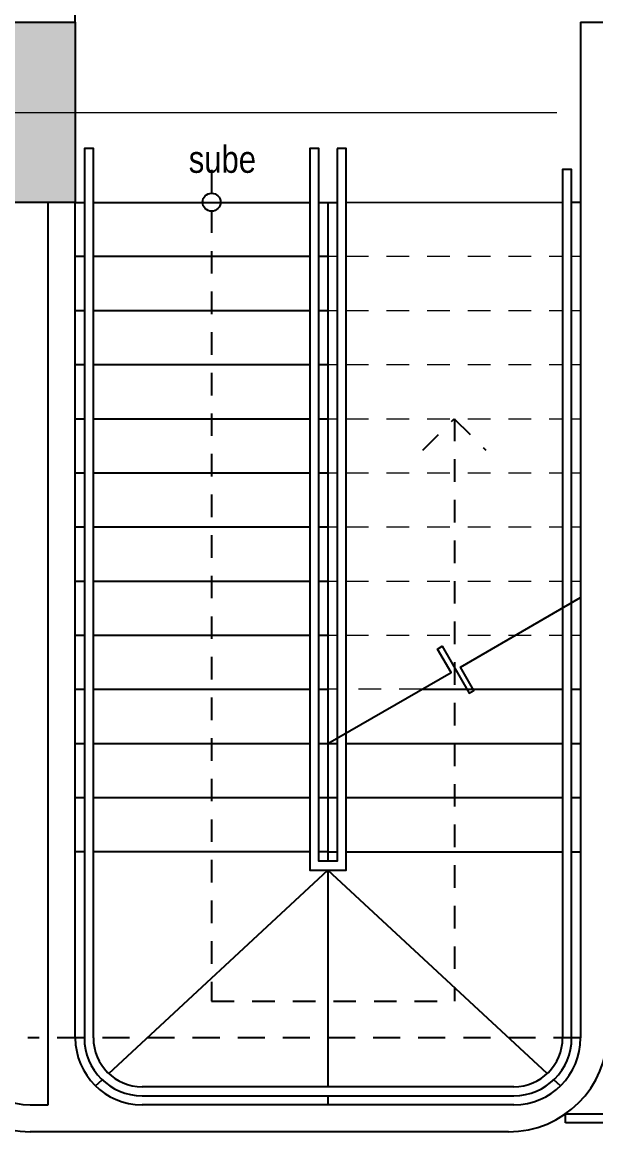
# Model space of a CAD drawing. Header units: metres. Extents: x -22 to 564, y 0 to 143.
# Drawn here: x 128.19 to 131.36, y 43.33 to 49.48 of the extents above; entities that cross this region are included whole.
import ezdxf
from ezdxf.enums import TextEntityAlignment as Align

# ---------------------------------------------------------------- set-up
doc = ezdxf.new("R2010")
doc.units = ezdxf.units.M
for name, pattern in [('EJES630', [6.3, 5.5, -0.4, 0, -0.4]), ('XREF 1N NEURO-ONCOLOGIA$0$CONJUNTO TLAHUAC$0$HIDDEN2', [0.1875, 0.125, -0.0625]), ('XREF 1N NEURO-ONCOLOGIA$0$HIDDE150', [0.24, 0.15, -0.09])]:
    doc.linetypes.add(name, pattern=pattern)
doc.layers.add('EJES', color=11, linetype='EJES630', lineweight=0)
for name, color, linetype in [('TEXTO', 7, 'Continuous'), ('XREF 1N NEURO-ONCOLOGIA$0$-CG-M-WALL', 7, 'Continuous'), ('XREF 1N NEURO-ONCOLOGIA$0$CANCELES', 1, 'Continuous'), ('XREF 1N NEURO-ONCOLOGIA$0$COLUMNAS', 6, 'Continuous'), ('XREF 1N NEURO-ONCOLOGIA$0$ELEVADOR Y ESC', 251, 'Continuous'), ('XREF 1N NEURO-ONCOLOGIA$0$MUROS', 3, 'Continuous'), ('XREF 1N NEURO-ONCOLOGIA$0$PLAFONES', 20, 'XREF 1N NEURO-ONCOLOGIA$0$HIDDE150'), ('XREF 1N NEURO-ONCOLOGIA$0$PROYECCIÓN', 8, 'XREF 1N NEURO-ONCOLOGIA$0$CONJUNTO TLAHUAC$0$HIDDEN2'), ('XREF 1N NEURO-ONCOLOGIA$0$SIMBOLO CORTE', 4, 'Continuous'), ('XREF 1N NEURO-ONCOLOGIA$0$TEX-MOB', 4, 'Continuous')]:
    doc.layers.add(name, color=color, linetype=linetype)
doc.styles.add('50 HM 15', font='arial.ttf', dxfattribs={"height": 0.075})
doc.styles.add('XREF 1N NEURO-ONCOLOGIA$0$HANDLET', font='romans.shx')

# ---------------------------------------------------------------- blocks, each defined once
blk = doc.blocks.new('XREF 1N NEURO-ONCOLOGIA$0$C-1')
at = {"layer": 'XREF 1N NEURO-ONCOLOGIA$0$-CG-M-WALL', "true_color": 0x636466}
h = blk.add_hatch(color=251, dxfattribs=at)
h.dxf.hatch_style = 1
h.paths.add_polyline_path([(-0.5, -0.5), (-0.5, 0.5), (0.5, 0.5), (0.5, -0.5)])
blk.add_lwpolyline([(-0.5, -0.5), (-0.5, 0.5), (0.5, 0.5), (0.5, -0.5)], close=True)
blk = doc.blocks.new('XREF 1N NEURO-ONCOLOGIA')
at = {"layer": 'XREF 1N NEURO-ONCOLOGIA$0$CANCELES'}
blk.add_lwpolyline([(9.9239, 13.2208), (9.9739, 13.2208), (9.9739, 11.0876), (9.9239, 11.0876)], close=True, dxfattribs=at)
at = {"layer": 'XREF 1N NEURO-ONCOLOGIA$0$ELEVADOR Y ESC', "linetype": 'Continuous'}
for p, q in [((11.7264, 15.9376), (11.7264, 15.8876, 0)), ((11.9532, 15.9376), (15.0239, 15.9376)), ((12.0264, 15.9376), (12.0264, 15.8876, 0)), ((12.3264, 15.9376), (12.3264, 15.8876)), ((12.6264, 15.9376), (12.6264, 15.8876)), ((12.9264, 15.9376), (12.9264, 15.8876)), ((13.2264, 15.9376), (13.2264, 15.8876)), ((13.5264, 15.9376), (13.5264, 15.8876)), ((13.8264, 15.9376), (13.8264, 15.8876)), ((14.1264, 15.9376), (14.1264, 15.8876)), ((14.4264, 15.9376), (14.4264, 15.8876)), ((14.7264, 15.9376), (14.7264, 15.8876)), ((15.0239, 15.9376, 0), (15.024, 15.8876, 0)), ((10.1283, 15.8252, 0), (10.1624, 15.7885, 0)), ((11.7264, 15.8376, 0), (11.7264, 14.6376, 0)), ((12.0264, 15.8376, 0), (12.0264, 14.6376, 0)), ((12.3264, 15.8376), (12.3264, 14.6376)), ((12.6264, 15.8376), (12.6264, 14.6376)), ((12.9264, 15.8376), (12.9264, 14.6376)), ((13.2264, 15.8376), (13.2264, 14.6376)), ((13.5264, 15.8376), (13.5264, 14.6376)), ((13.8264, 15.8376), (13.8264, 14.6376)), ((14.1264, 15.8376), (14.1264, 14.6376)), ((14.4264, 15.8376), (14.4264, 14.6376)), ((14.7264, 15.8376), (14.7264, 14.6376)), ((15.024, 15.8376, 0), (15.0251, 14.6376, 0)), ((10.1965, 15.7518, 0), (11.3239, 14.5376, 0)), ((11.7264, 14.5876, 0), (11.7264, 14.4876, 0)), ((12.0264, 14.5876, 0), (12.0264, 14.4876, 0)), ((12.3264, 14.5876), (12.3264, 14.5376)), ((12.6264, 14.5876), (12.6264, 14.5376)), ((12.9264, 14.5876), (12.9264, 14.5376)), ((13.2264, 14.5876), (13.2264, 14.5376)), ((13.5264, 14.5876), (13.5264, 14.5376)), ((13.8264, 14.5876), (13.8264, 14.5376)), ((14.1264, 14.5876), (14.1264, 14.5376)), ((14.4264, 14.5876), (14.4264, 14.5376)), ((14.7264, 14.5876), (14.7264, 14.5376)), ((15.0251, 14.5876, 0), (15.0252, 14.4876, 0)), ((10.0739, 14.5376, 0), (10.0239, 14.5376)), ((11.3239, 14.5376, 0), (10.1239, 14.5376, 0)), ((10.1965, 13.3235, 0), (11.3239, 14.5376, 0)), ((11.4264, 14.5376, 0), (11.3739, 14.5376, 0)), ((11.4264, 14.5376, 0), (11.4264, 14.4876, 0)), ((11.4264, 14.4376, 0), (11.4264, 13.2376, 0)), ((11.7264, 14.4376, 0), (11.7264, 13.2376, 0)), ((12.0264, 14.4376, 0), (12.0264, 13.2376, 0)), ((15.0253, 14.4376, 0), (15.0264, 13.2376, 0)), ((12.3264, 14.018), (12.3264, 13.2376, 0)), ((10.1283, 13.2501, 0), (10.1624, 13.2868, 0)), ((11.4264, 13.1876, 0), (11.4264, 13.1376, 0)), ((11.7264, 13.1876, 0), (11.7264, 13.1376, 0)), ((12.0264, 13.1876, 0), (12.0264, 13.1376, 0)), ((12.3264, 13.1876, 0), (12.3264, 13.1376, 0)), ((15.0264, 13.1876, 0), (15.0264, 13.1376))]:
    blk.add_line(p, q, dxfattribs=at)
at = {"layer": 'XREF 1N NEURO-ONCOLOGIA$0$ELEVADOR Y ESC', "linetype": 'Continuous', "elevation": 0}
for points in [[(11.4264, 15.8876), (11.4264, 15.9376)], [(10.3939, 15.8376), (15.3239, 15.8376), (15.3239, 15.8876), (10.3939, 15.8876)], [(11.4264, 14.6376), (11.4264, 15.8376)], [(15.0252, 14.5376), (11.4264, 14.5376), (11.4264, 14.5876)], [(10.3939, 13.1876), (15.2073, 13.1876), (15.2073, 13.2376), (10.3939, 13.2376)]]:
    blk.add_lwpolyline(points, dxfattribs=at)
at = {"layer": 'XREF 1N NEURO-ONCOLOGIA$0$ELEVADOR Y ESC', "linetype": 'Continuous'}
for points in [[(10.0739, 15.5676), (10.0739, 13.5076)], [(10.1239, 13.5076), (10.1239, 15.5676)]]:
    blk.add_lwpolyline(points, dxfattribs=at)
at = {"layer": 'XREF 1N NEURO-ONCOLOGIA$0$ELEVADOR Y ESC', "linetype": 'Continuous', "elevation": 0}
blk.add_lwpolyline([(15.3239, 14.4876), (11.3739, 14.4876), (11.3739, 14.5876), (15.3239, 14.5876), (15.3239, 14.6376), (11.3239, 14.6376), (11.3239, 14.4376), (15.3239, 14.4376)], close=True, dxfattribs=at)
at = {"layer": 'XREF 1N NEURO-ONCOLOGIA$0$ELEVADOR Y ESC', "linetype": 'Continuous'}
for centre, radius, start, end in [((10.3939, 15.5676), 0.32, 90, 180), ((10.3939, 15.5676), 0.27, 90, 180), ((10.3939, 13.5076), 0.32, 180, 270), ((10.3939, 13.5076), 0.27, 180, 270)]:
    blk.add_arc(centre, radius, start, end, dxfattribs=at)
at = {"layer": 'XREF 1N NEURO-ONCOLOGIA$0$MUROS'}
for p, q in [((9.8739, 13.5376, 0), (9.8739, 16.1876)), ((10.0239, 16.1876), (10.0239, 16.0876)), ((10.0239, 16.0876), (15.0239, 16.0876)), ((10.3939, 15.9376), (15.0239, 15.9376)), ((10.0239, 13.5076), (10.0239, 15.5676)), ((16.0239, 13.1376, 0), (10.3939, 13.1376, 0)), ((16.0239, 13.1376, 0), (16.0239, 12.9876, 0))]:
    blk.add_line(p, q, dxfattribs=at)
for centre, radius, start, end in [((10.4239, 16.1876), 0.55, 90, 180), ((10.4239, 16.1876), 0.4, 90, 180), ((10.3939, 15.5676), 0.37, 90, 180), ((10.4239, 13.5376, 0), 0.55, 180, 270)]:
    blk.add_arc(centre, radius, start, end, dxfattribs=at)
at = {"layer": 'XREF 1N NEURO-ONCOLOGIA$0$MUROS', "extrusion": (2.52541e-08, 0, 1)}
blk.add_arc((10.3939, 13.5076, 0), 0.37, 180, 270, dxfattribs=at)
at = {"layer": 'XREF 1N NEURO-ONCOLOGIA$0$PLAFONES'}
blk.add_line((10.3939, 13.1376), (10.3939, 16.201), dxfattribs=at)
at = {"layer": 'XREF 1N NEURO-ONCOLOGIA$0$PROYECCIÓN'}
blk.add_line((16.0239, 15.9376, 0), (17.6239, 15.9376, 0), dxfattribs=at)
at = {"layer": 'XREF 1N NEURO-ONCOLOGIA$0$PROYECCIÓN', "color": 251, "true_color": 0x636466}
for p, q in [((10.5985, 15.1824), (10.5985, 13.837)), ((15.2058, 15.1824), (10.5985, 15.1824)), ((13.8264, 13.837), (10.5985, 13.837))]:
    blk.add_line(p, q, dxfattribs=at)
at = {"layer": 'XREF 1N NEURO-ONCOLOGIA$0$PROYECCIÓN', "color": 8, "lineweight": 0}
for p, q in [((12.3264, 14.4876), (12.3264, 14.5376)), ((12.6264, 14.5376), (12.6264, 14.4876)), ((12.9264, 14.5376), (12.9264, 14.4876)), ((13.2264, 14.5376), (13.2264, 14.4876)), ((13.5264, 14.5376), (13.5264, 14.4876)), ((13.8264, 14.5376), (13.8264, 14.4876)), ((14.1264, 14.5376), (14.1264, 14.4876)), ((14.4264, 14.5376), (14.4264, 14.4876)), ((14.7264, 14.5376), (14.7264, 14.4876)), ((12.3264, 14.018), (12.3264, 14.4376)), ((12.6264, 14.4376), (12.6264, 13.2376)), ((12.9264, 14.4376), (12.9264, 13.2376)), ((13.2264, 14.4376), (13.2264, 13.2376)), ((13.5264, 14.4376), (13.5264, 13.2376)), ((13.8264, 14.4376), (13.8264, 13.2376)), ((14.1264, 14.4376), (14.1264, 13.2376)), ((14.4264, 14.4376), (14.4264, 13.2376)), ((14.7264, 14.4376), (14.7264, 13.2376)), ((12.6264, 13.1876), (12.6264, 13.1376)), ((12.9264, 13.1876), (12.9264, 13.1376)), ((13.2264, 13.1876), (13.2264, 13.1376)), ((13.5264, 13.1876), (13.5264, 13.1376)), ((13.8264, 13.1876), (13.8264, 13.1376)), ((14.1264, 13.1876), (14.1264, 13.1376)), ((14.4264, 13.1876), (14.4264, 13.1376)), ((14.7264, 13.1876), (14.7264, 13.1376))]:
    blk.add_line(p, q, dxfattribs=at)
at = {"layer": 'XREF 1N NEURO-ONCOLOGIA$0$PROYECCIÓN', "elevation": 0}
blk.add_lwpolyline([(15.1287, 23.2576, 0.269286), (17.6239, 15.9376, 0.256404)], format="xyb", dxfattribs=at)
at = {"layer": 'XREF 1N NEURO-ONCOLOGIA$0$PROYECCIÓN', "color": 251, "true_color": 0x636466, "elevation": 0}
blk.add_lwpolyline([(13.6512, 14.0129), (13.8264, 13.8376), (13.6512, 13.6624)], dxfattribs=at)
at = {"layer": 'XREF 1N NEURO-ONCOLOGIA$0$PROYECCIÓN', "color": 251, "linetype": 'Continuous', "true_color": 0x636466}
blk.add_circle((15.0264, 15.1824), 0.05, dxfattribs=at)
at = {"layer": 'XREF 1N NEURO-ONCOLOGIA$0$SIMBOLO CORTE', "color": 8, "elevation": 0}
blk.add_lwpolyline([(12.0264, 14.5376), (12.42, 13.8559), (12.5499, 13.9309), (12.5649, 13.905), (12.3051, 13.755), (12.3201, 13.729), (12.45, 13.804), (12.8347, 13.1376)], dxfattribs=at)
at = {"layer": 'XREF 1N NEURO-ONCOLOGIA$0$COLUMNAS'}
blk.add_blockref('XREF 1N NEURO-ONCOLOGIA$0$C-1', (15.5239, 16.4376, 0), dxfattribs=at)
at = {"layer": 'XREF 1N NEURO-ONCOLOGIA$0$TEX-MOB', "style": 'XREF 1N NEURO-ONCOLOGIA$0$HANDLET'}
for p in [(1.7, 4.5847, 0), (1.7073, 2.0138, 0)]:
    blk.add_attdef('234', text='', height=0.075, rotation=180, dxfattribs=at).set_placement(p, align=Align.MIDDLE_CENTER)

msp = doc.modelspace()

# ---------------------------------------------------------------- texts
at = {"layer": 'TEXTO', "insert": (129.108, 48.7902), "char_height": 0.15, "width": 0.079315, "attachment_point": 1, "style": '50 HM 15'}
msp.add_mtext('{\\fArial Narrow|b0|i0|c0|p34;sube}', dxfattribs=at)

# ---------------------------------------------------------------- next in the draw order: block references
at = {"rotation": 90}
msp.add_blockref('XREF 1N NEURO-ONCOLOGIA', (144.4169, 33.4511), dxfattribs=at)

# ---------------------------------------------------------------- next in the draw order: linework, layer by layer
at = {"layer": 'EJES'}
msp.add_line((80.8467, 48.975), (145.8292, 48.9751), dxfattribs=at)

doc.saveas('drawing.dxf')
